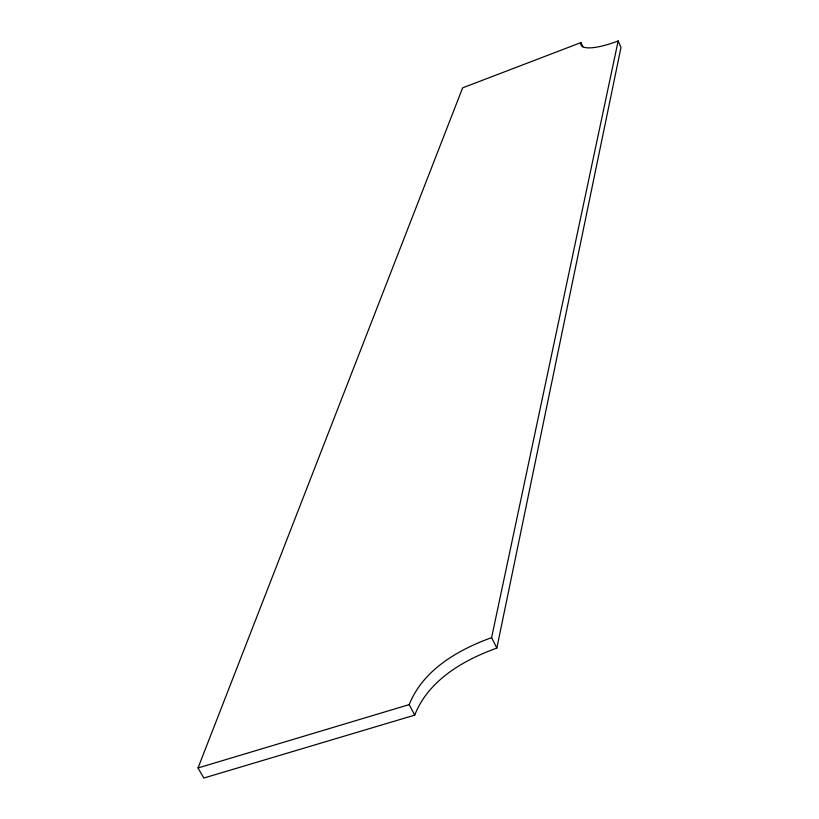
<?xml version="1.0" encoding="UTF-8"?>
<svg xmlns="http://www.w3.org/2000/svg" width="819" height="819" viewBox="0 0 819 819"><rect width="100%" height="100%" fill="white"/><g stroke="black" fill="none" stroke-linecap="round" stroke-linejoin="round"><path stroke-width="1.23" d="M496.836 648.075L620.976 47.512L618.161 40.95A43.847 11.374 -23.7 0 1 580.978 42.588L462.633 87.868L198.024 767.966L203.798 778.05L414.721 715.12C428.347 680.313 463.247 660.155 496.836 648.075L491.605 637.653L618.161 40.95M198.024 767.966L409.203 704.606C423.054 669.86 458.005 649.795 491.605 637.653M409.203 704.606L414.721 715.12M580.978 42.588L582.841 46.857"/></g></svg>
